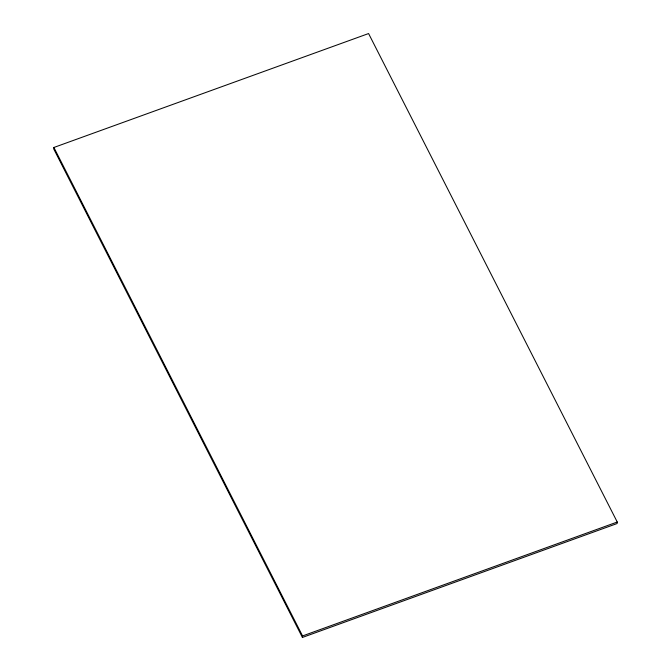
<?xml version="1.0" encoding="UTF-8"?>
<svg xmlns="http://www.w3.org/2000/svg" width="671" height="671" viewBox="0 0 671 671"><rect width="100%" height="100%" fill="white"/><g stroke="black" fill="none" stroke-linecap="round" stroke-linejoin="round"><path stroke-width="1.01" d="M53.89 147.469L53.747 148.97L302.411 637.45L617.11 523.531L617.253 522.03L368.589 33.55L53.89 147.469L302.554 635.949L302.411 637.45M302.554 635.949L617.253 522.03"/></g></svg>
